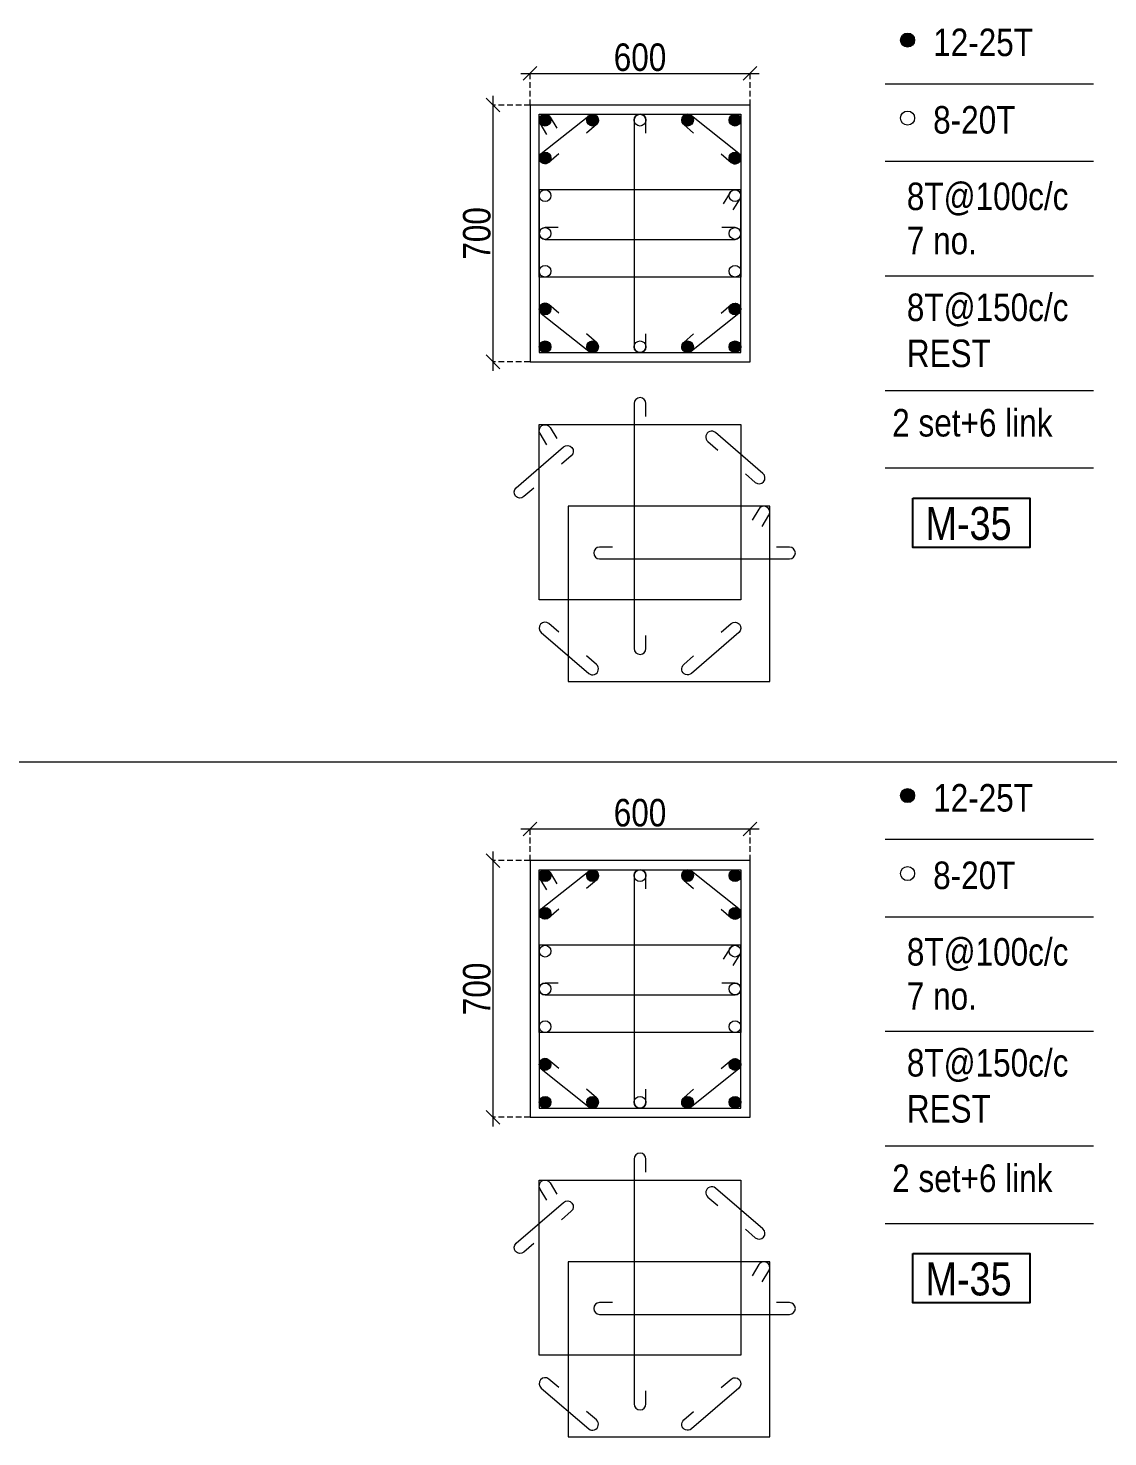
# Model space of a CAD drawing. Header units: millimetres. Extents: x 1112055 to 3390982, y -148532 to 766891.
# Drawn here: x 2152263 to 2164039, y -55325 to -39961 of the extents above; entities that cross this region are included whole.
import ezdxf
from ezdxf.enums import TextEntityAlignment as Align

# ---------------------------------------------------------------- set-up
doc = ezdxf.new("R2010")
doc.units = ezdxf.units.MM
doc.header["$PDMODE"] = 35
doc.header["$PDSIZE"] = -25
doc.linetypes.add('DASHED2', pattern=[0.375, 0.25, -0.125])
doc.linetypes.add('Hidden', pattern=[9.525, 6.35, -3.175])
for name, color, linetype, lineweight in [('B COL. SIZE DIM', 220, 'Continuous', 25), ('B COLSCH', 204, 'Continuous', 20), ('B COLUMN', 1, 'Hidden', 9), ('B STEEL', 34, 'Continuous', 15)]:
    doc.layers.add(name, color=color, linetype=linetype, lineweight=lineweight)
doc.layers.add('B TEXT', color=7, linetype='Continuous')
doc.styles.add('dim inside', font='romans.shx', dxfattribs={"width": 0.8, "height": 125})
doc.styles.add('SWINC', font='swissc.ttf')
doc.dimstyles.new('dim inside', dxfattribs={"dimtxt": 125, "dimasz": 100, "dimexe": 0, "dimexo": 0, "dimgap": 10, "dimtad": 0, "dimdec": 0, "dimzin": 0, "dimdsep": 46, "dimtxsty": 'dim inside', "dimblk": 'SMALL', "dimcen": 0.09, "dimadec": 0, "dimazin": 0, "dimtfac": 1, "dimtdec": 0, "dimtofl": 0, "dimtmove": 0, "dimatfit": 3, "dimfxl": 1, "dimtolj": 1, "dimtzin": 0, "dimarcsym": 2})

# ---------------------------------------------------------------- blocks, each defined once
blk = doc.blocks.new('_Oblique')
at = {"color": 0, "linetype": 'ByBlock', "lineweight": -2}
blk.add_line((-0.5, -0.5), (0.5, 0.5), dxfattribs=at)
blk = doc.blocks.new('*D3987')
at = {"layer": 'B COL. SIZE DIM', "color": 250, "lineweight": 9, "ltscale": 250, "transparency": 16777216}
blk.add_line((2157637, -48695), (2160237, -48695), dxfattribs=at)
at = {"layer": 'B COL. SIZE DIM', "color": 250, "linetype": 'DASHED2', "lineweight": 9, "ltscale": 250, "transparency": 16777216}
for p, q in [((2157737, -49040), (2157737, -48695)), ((2160137, -49040), (2160137, -48695))]:
    blk.add_line(p, q, dxfattribs=at)
at = {"layer": 'Defpoints', "color": 0, "transparency": 16777216}
for p in [(2160137, -48695), (2157737, -49040), (2160137, -49040)]:
    blk.add_point(p, dxfattribs=at)
at = {"layer": 'B COL. SIZE DIM', "color": 250, "lineweight": 9, "transparency": 16777216, "xscale": 150, "yscale": 150, "zscale": 150, "rotation": 180}
blk.add_blockref('_Oblique', (2157737, -48695), dxfattribs=at)
at = {"layer": 'B COL. SIZE DIM', "color": 250, "lineweight": 9, "transparency": 16777216, "xscale": 150, "yscale": 150, "zscale": 150}
blk.add_blockref('_Oblique', (2160137, -48695), dxfattribs=at)
at = {"layer": 'B COL. SIZE DIM', "color": 6, "transparency": 16777216, "insert": (2158937, -48520), "char_height": 300, "attachment_point": 5, "style": 'SWINC'}
blk.add_mtext('\\A1;600', dxfattribs=at)
blk = doc.blocks.new('*D3988')
at = {"layer": 'B COL. SIZE DIM', "color": 250, "lineweight": 9, "ltscale": 250, "transparency": 16777216}
blk.add_line((2157333, -48940), (2157333, -51940), dxfattribs=at)
at = {"layer": 'B COL. SIZE DIM', "color": 250, "linetype": 'DASHED2', "lineweight": 9, "ltscale": 250, "transparency": 16777216}
for p, q in [((2157737, -49040), (2157333, -49040)), ((2157737, -51840), (2157333, -51840))]:
    blk.add_line(p, q, dxfattribs=at)
at = {"layer": 'Defpoints', "color": 0, "transparency": 16777216}
for p in [(2157737, -49040), (2157333, -51840), (2157737, -51840)]:
    blk.add_point(p, dxfattribs=at)
at = {"layer": 'B COL. SIZE DIM', "color": 250, "lineweight": 9, "transparency": 16777216, "xscale": 150, "yscale": 150, "zscale": 150}
for p, rotation in [((2157333, -49040), 90), ((2157333, -51840), 270)]:
    blk.add_blockref('_Oblique', p, dxfattribs=dict(at, rotation=rotation))
at = {"layer": 'B COL. SIZE DIM', "color": 6, "transparency": 16777216, "insert": (2157158, -50440), "char_height": 300, "attachment_point": 5, "rotation": 90, "style": 'SWINC'}
blk.add_mtext('\\A1;700', dxfattribs=at)
blk = doc.blocks.new('*D3989')
at = {"layer": 'B COL. SIZE DIM', "color": 250, "lineweight": 9, "ltscale": 250, "transparency": 16777216}
blk.add_line((2157637, -40455), (2160237, -40455), dxfattribs=at)
at = {"layer": 'B COL. SIZE DIM', "color": 250, "linetype": 'DASHED2', "lineweight": 9, "ltscale": 250, "transparency": 16777216}
for p, q in [((2157737, -40800), (2157737, -40455)), ((2160137, -40800), (2160137, -40455))]:
    blk.add_line(p, q, dxfattribs=at)
at = {"layer": 'Defpoints', "color": 0, "transparency": 16777216}
for p in [(2160137, -40455), (2157737, -40800), (2160137, -40800)]:
    blk.add_point(p, dxfattribs=at)
at = {"layer": 'B COL. SIZE DIM', "color": 250, "lineweight": 9, "transparency": 16777216, "xscale": 150, "yscale": 150, "zscale": 150, "rotation": 180}
blk.add_blockref('_Oblique', (2157737, -40455), dxfattribs=at)
at = {"layer": 'B COL. SIZE DIM', "color": 250, "lineweight": 9, "transparency": 16777216, "xscale": 150, "yscale": 150, "zscale": 150}
blk.add_blockref('_Oblique', (2160137, -40455), dxfattribs=at)
at = {"layer": 'B COL. SIZE DIM', "color": 6, "transparency": 16777216, "insert": (2158937, -40280), "char_height": 300, "attachment_point": 5, "style": 'SWINC'}
blk.add_mtext('\\A1;600', dxfattribs=at)
blk = doc.blocks.new('*D3990')
at = {"layer": 'B COL. SIZE DIM', "color": 250, "lineweight": 9, "ltscale": 250, "transparency": 16777216}
blk.add_line((2157333, -40700), (2157333, -43700), dxfattribs=at)
at = {"layer": 'B COL. SIZE DIM', "color": 250, "linetype": 'DASHED2', "lineweight": 9, "ltscale": 250, "transparency": 16777216}
for p, q in [((2157737, -40800), (2157333, -40800)), ((2157737, -43600), (2157333, -43600))]:
    blk.add_line(p, q, dxfattribs=at)
at = {"layer": 'Defpoints', "color": 0, "transparency": 16777216}
for p in [(2157737, -40800), (2157333, -43600), (2157737, -43600)]:
    blk.add_point(p, dxfattribs=at)
at = {"layer": 'B COL. SIZE DIM', "color": 250, "lineweight": 9, "transparency": 16777216, "xscale": 150, "yscale": 150, "zscale": 150}
for p, rotation in [((2157333, -40800), 90), ((2157333, -43600), 270)]:
    blk.add_blockref('_Oblique', p, dxfattribs=dict(at, rotation=rotation))
at = {"layer": 'B COL. SIZE DIM', "color": 6, "transparency": 16777216, "insert": (2157158, -42200), "char_height": 300, "attachment_point": 5, "rotation": 90, "style": 'SWINC'}
blk.add_mtext('\\A1;700', dxfattribs=at)

msp = doc.modelspace()

# ---------------------------------------------------------------- hatches: boundary and pattern name
at = {"layer": 'B STEEL', "lineweight": 9, "ltscale": 0.5}
h = msp.add_hatch(color=34, dxfattribs=at)
edge = h.paths.add_edge_path()
edge.add_arc((2161855.7, -40091.2), 76.8, 0, 360)
h = msp.add_hatch(color=34, dxfattribs=at)
edge = h.paths.add_edge_path()
edge.add_arc((2157901.4, -40964.4), 64, 0, 360)
at = {"layer": 'B STEEL', "lineweight": 30}
h = msp.add_hatch(color=34, dxfattribs=at)
edge = h.paths.add_edge_path()
edge.add_arc((2158419.3, -40964.4), 64, 0, 360)
h = msp.add_hatch(color=34, dxfattribs=at)
edge = h.paths.add_edge_path()
edge.add_arc((2159455.3, -40964.4), 64, 0, 360)
at = {"layer": 'B STEEL', "lineweight": 9, "ltscale": 0.5}
h = msp.add_hatch(color=34, dxfattribs=at)
edge = h.paths.add_edge_path()
edge.add_arc((2159973.3, -40964.4), 64, 180, 540, ccw=False)
at = {"layer": 'B STEEL', "lineweight": 30}
h = msp.add_hatch(color=34, dxfattribs=at)
edge = h.paths.add_edge_path()
edge.add_arc((2157901.4, -41376.4), 64, 0, 360)
h = msp.add_hatch(color=34, dxfattribs=at)
edge = h.paths.add_edge_path()
edge.add_arc((2159973.3, -41376.4), 64, 0, 360)
h = msp.add_hatch(color=34, dxfattribs=at)
edge = h.paths.add_edge_path()
edge.add_arc((2157901.4, -43024.4), 64, 0, 360)
h = msp.add_hatch(color=34, dxfattribs=at)
edge = h.paths.add_edge_path()
edge.add_arc((2159973.3, -43024.4), 64, 0, 360)
at = {"layer": 'B STEEL', "lineweight": 9, "ltscale": 0.5}
h = msp.add_hatch(color=34, dxfattribs=at)
edge = h.paths.add_edge_path()
edge.add_arc((2157901.4, -43436.4), 64, 0, 360, ccw=False)
at = {"layer": 'B STEEL', "lineweight": 30}
h = msp.add_hatch(color=34, dxfattribs=at)
edge = h.paths.add_edge_path()
edge.add_arc((2158419.3, -43436.4), 64, 0, 360)
h = msp.add_hatch(color=34, dxfattribs=at)
edge = h.paths.add_edge_path()
edge.add_arc((2159455.3, -43436.4), 64, 0, 360)
at = {"layer": 'B STEEL', "lineweight": 9, "ltscale": 0.5}
h = msp.add_hatch(color=34, dxfattribs=at)
edge = h.paths.add_edge_path()
edge.add_arc((2159973.3, -43436.4), 64, -180, 180)
h = msp.add_hatch(color=34, dxfattribs=at)
edge = h.paths.add_edge_path()
edge.add_arc((2161855.7, -48331.1), 76.8, 0, 360)
h = msp.add_hatch(color=34, dxfattribs=at)
edge = h.paths.add_edge_path()
edge.add_arc((2157901.4, -49204.2), 64, 0, 360)
at = {"layer": 'B STEEL', "lineweight": 30}
h = msp.add_hatch(color=34, dxfattribs=at)
edge = h.paths.add_edge_path()
edge.add_arc((2158419.3, -49204.2), 64, 0, 360)
h = msp.add_hatch(color=34, dxfattribs=at)
edge = h.paths.add_edge_path()
edge.add_arc((2159455.3, -49204.2), 64, 0, 360)
at = {"layer": 'B STEEL', "lineweight": 9, "ltscale": 0.5}
h = msp.add_hatch(color=34, dxfattribs=at)
edge = h.paths.add_edge_path()
edge.add_arc((2159973.3, -49204.2), 64, 180, 540, ccw=False)
at = {"layer": 'B STEEL', "lineweight": 30}
h = msp.add_hatch(color=34, dxfattribs=at)
edge = h.paths.add_edge_path()
edge.add_arc((2157901.4, -49616.2), 64, 0, 360)
h = msp.add_hatch(color=34, dxfattribs=at)
edge = h.paths.add_edge_path()
edge.add_arc((2159973.3, -49616.2), 64, 0, 360)
h = msp.add_hatch(color=34, dxfattribs=at)
edge = h.paths.add_edge_path()
edge.add_arc((2157901.4, -51264.2), 64, 0, 360)
h = msp.add_hatch(color=34, dxfattribs=at)
edge = h.paths.add_edge_path()
edge.add_arc((2159973.3, -51264.2), 64, 0, 360)
at = {"layer": 'B STEEL', "lineweight": 9, "ltscale": 0.5}
h = msp.add_hatch(color=34, dxfattribs=at)
edge = h.paths.add_edge_path()
edge.add_arc((2157901.4, -51676.2), 64, 0, 360, ccw=False)
at = {"layer": 'B STEEL', "lineweight": 30}
h = msp.add_hatch(color=34, dxfattribs=at)
edge = h.paths.add_edge_path()
edge.add_arc((2158419.3, -51676.2), 64, 0, 360)
h = msp.add_hatch(color=34, dxfattribs=at)
edge = h.paths.add_edge_path()
edge.add_arc((2159455.3, -51676.2), 64, 0, 360)
at = {"layer": 'B STEEL', "lineweight": 9, "ltscale": 0.5}
h = msp.add_hatch(color=34, dxfattribs=at)
edge = h.paths.add_edge_path()
edge.add_arc((2159973.3, -51676.2), 64, -180, 180)

# ---------------------------------------------------------------- linework, layer by layer
at = {"layer": 'B COLSCH', "color": 250, "lineweight": 0}
for p, q in [((2161609.4, -40567.9), (2163883.8, -40567.9)), ((2161609.4, -41412.9), (2163883.8, -41412.9)), ((2161609.4, -42662.7), (2163883.8, -42662.7)), ((2161609.4, -43912.4), (2163883.8, -43912.4)), ((2161609.4, -44757.4), (2163883.8, -44757.4)), ((2079654.2, -47962.7), (2221752.2, -47962.7)), ((2161609.4, -48807.7), (2163883.8, -48807.7)), ((2161609.4, -49652.7), (2163883.8, -49652.7)), ((2161609.4, -50902.5), (2163883.8, -50902.5)), ((2161609.4, -52152.3), (2163883.8, -52152.3)), ((2161609.4, -52997.3), (2163883.8, -52997.3))]:
    msp.add_line(p, q, dxfattribs=at)
at = {"layer": 'B COLUMN', "color": 1, "linetype": 'ByBlock', "lineweight": 20}
for points in [[(2157737.3, -43600.4), (2160137.3, -43600.4), (2160137.3, -40800.4), (2157737.3, -40800.4)], [(2157737.3, -51840.2), (2160137.3, -51840.2), (2160137.3, -49040.2), (2157737.3, -49040.2)]]:
    msp.add_lwpolyline(points, close=True, dxfattribs=at)
at = {"layer": 'B STEEL', "color": 34, "lineweight": 9, "ltscale": 0.5}
for points in [[(2157921.6, -41119.4), (2157846.8, -40998, -1), (2157955.9, -40930.8), (2158030.6, -41052.3)], [(2158051.3, -41331.9), (2157943.1, -41424.9, -1), (2157859.6, -41327.8), (2158377.6, -40915.9, -1), (2158461.1, -41012.9), (2158352.9, -41105.9)], [(2159001.4, -41107), (2159001.4, -40964.4, 1), (2158873.3, -40964.4), (2158873.3, -43436.4, 1), (2159001.4, -43436.4), (2159001.4, -43293.7)], [(2159823.4, -41331.9), (2159931.6, -41424.9, 1), (2160015.1, -41327.8), (2159497.1, -40915.9, 1), (2159413.6, -41012.9), (2159521.8, -41105.9)], [(2159953.1, -41943.4), (2160027.8, -41821.9, 1), (2159918.8, -41754.8), (2159844, -41876.3)], [(2158044, -42136.4), (2157901.4, -42136.4, 1), (2157901.4, -42264.4), (2159973.3, -42264.4, 1), (2159973.3, -42136.4), (2159830.7, -42136.4)], [(2158051.3, -43068.8), (2157943.1, -42975.8, 1), (2157859.6, -43072.9), (2158377.6, -43484.9, 1), (2158461.1, -43387.8), (2158352.9, -43294.8)], [(2159823.4, -43068.8), (2159931.6, -42975.8, -1), (2160015.1, -43072.9), (2159497.1, -43484.9, -1), (2159413.6, -43387.8), (2159521.8, -43294.8)], [(2159001.4, -44198), (2159001.4, -44055.3, 1), (2158873.3, -44055.3), (2158873.3, -46727.3, 1), (2159001.4, -46727.3), (2159001.4, -46584.6)], [(2157921.6, -44504.4), (2157846.8, -44382.9, -1), (2157955.9, -44315.8), (2158030.6, -44437.3)], [(2160086.4, -44822), (2160194.6, -44915, 1), (2160278, -44817.9), (2159760, -44372.5, 1), (2159676.6, -44469.6), (2159784.7, -44562.6)], [(2157777.3, -44977.7), (2157669.1, -45070.6, -1), (2157585.7, -44973.6), (2158103.6, -44528.2, -1), (2158187.1, -44625.3), (2158079, -44718.3)], [(2160267.8, -45395.1), (2160342.6, -45273.6, 1), (2160233.6, -45206.5), (2160158.8, -45328)], [(2158638.1, -45621.3), (2158495.5, -45621.3, 1), (2158495.5, -45749.4), (2160567.4, -45749.4, 1), (2160567.4, -45621.3), (2160424.8, -45621.3)], [(2158051.3, -46549.1), (2157943.1, -46456.1, 1), (2157859.6, -46553.2), (2158377.6, -46998.6, 1), (2158461.1, -46901.5), (2158352.9, -46808.5)], [(2159823.4, -46549.1), (2159931.6, -46456.1, -1), (2160015.1, -46553.2), (2159497.1, -46998.6, -1), (2159413.6, -46901.5), (2159521.8, -46808.5)], [(2157921.6, -49359.3), (2157846.8, -49237.8, -1), (2157955.9, -49170.7), (2158030.6, -49292.2)], [(2158051.3, -49571.8), (2157943.1, -49664.8, -1), (2157859.6, -49567.7), (2158377.6, -49155.7, -1), (2158461.1, -49252.8), (2158352.9, -49345.8)], [(2159001.4, -49346.9), (2159001.4, -49204.2, 1), (2158873.3, -49204.2), (2158873.3, -51676.2, 1), (2159001.4, -51676.2), (2159001.4, -51533.6)], [(2159823.4, -49571.8), (2159931.6, -49664.8, 1), (2160015.1, -49567.7), (2159497.1, -49155.7, 1), (2159413.6, -49252.8), (2159521.8, -49345.8)], [(2159953.1, -50183.3), (2160027.8, -50061.8, 1), (2159918.8, -49994.7), (2159844, -50116.2)], [(2158044, -50376.2), (2157901.4, -50376.2, 1), (2157901.4, -50504.3), (2159973.3, -50504.3, 1), (2159973.3, -50376.2), (2159830.7, -50376.2)], [(2158051.3, -51308.7), (2157943.1, -51215.7, 1), (2157859.6, -51312.8), (2158377.6, -51724.8, 1), (2158461.1, -51627.7), (2158352.9, -51534.7)], [(2159823.4, -51308.7), (2159931.6, -51215.7, -1), (2160015.1, -51312.8), (2159497.1, -51724.8, -1), (2159413.6, -51627.7), (2159521.8, -51534.7)], [(2159001.4, -52437.8), (2159001.4, -52295.2, 1), (2158873.3, -52295.2), (2158873.3, -54967.1, 1), (2159001.4, -54967.1), (2159001.4, -54824.5)], [(2157921.6, -52744.3), (2157846.8, -52622.8, -1), (2157955.9, -52555.7), (2158030.6, -52677.1)], [(2160086.4, -53061.8), (2160194.6, -53154.8, 1), (2160278, -53057.7), (2159760, -52612.4, 1), (2159676.6, -52709.5), (2159784.7, -52802.5)], [(2157777.3, -53217.5), (2157669.1, -53310.5, -1), (2157585.7, -53213.4), (2158103.6, -52768.1, -1), (2158187.1, -52865.2), (2158079, -52958.2)], [(2160267.8, -53634.9), (2160342.6, -53513.4, 1), (2160233.6, -53446.3), (2160158.8, -53567.8)], [(2158638.1, -53861.2), (2158495.5, -53861.2, 1), (2158495.5, -53989.2), (2160567.4, -53989.2, 1), (2160567.4, -53861.2), (2160424.8, -53861.2)], [(2158051.3, -54789), (2157943.1, -54696, 1), (2157859.6, -54793.1), (2158377.6, -55238.4, 1), (2158461.1, -55141.3), (2158352.9, -55048.3)], [(2159823.4, -54789), (2159931.6, -54696, -1), (2160015.1, -54793.1), (2159497.1, -55238.4, -1), (2159413.6, -55141.3), (2159521.8, -55048.3)]]:
    msp.add_lwpolyline(points, format="xyb", dxfattribs=at)
for points in [[(2160037.3, -42676.4), (2157837.3, -42676.4), (2157837.3, -40900.4), (2160037.3, -40900.4)], [(2160037.3, -41724.4), (2157837.3, -41724.4), (2157837.3, -43500.4), (2160037.3, -43500.4)], [(2160037.3, -46194.7), (2157837.3, -46194.7), (2157837.3, -44285.4), (2160037.3, -44285.4)], [(2160352.1, -45176), (2158152.1, -45176), (2158152.1, -47085.4), (2160352.1, -47085.4)], [(2160037.3, -50916.2), (2157837.3, -50916.2), (2157837.3, -49140.2), (2160037.3, -49140.2)], [(2160037.3, -49964.2), (2157837.3, -49964.2), (2157837.3, -51740.2), (2160037.3, -51740.2)], [(2160037.3, -54434.5), (2157837.3, -54434.5), (2157837.3, -52525.2), (2160037.3, -52525.2)], [(2160352.1, -53415.9), (2158152.1, -53415.9), (2158152.1, -55325.2), (2160352.1, -55325.2)]]:
    msp.add_lwpolyline(points, close=True, dxfattribs=at)
for centre, radius in [((2161855.7, -40091.2), 76.8), ((2161855.7, -40941.5), 76.8), ((2157901.4, -40964.4), 64), ((2158419.3, -40964.4), 64), ((2158937.3, -40964.4), 64), ((2159455.3, -40964.4), 64), ((2159973.3, -40964.4), 64), ((2157901.4, -41376.4), 64), ((2159973.3, -41376.4), 64), ((2157901.4, -41788.4), 64), ((2159973.3, -41788.4), 64), ((2157901.4, -42200.4), 64), ((2159973.3, -42200.4), 64), ((2157901.4, -42612.4), 64), ((2159973.3, -42612.4), 64), ((2157901.4, -43024.4), 64), ((2159973.3, -43024.4), 64), ((2157901.4, -43436.4), 64), ((2158419.3, -43436.4), 64), ((2158937.3, -43436.4), 64), ((2159455.3, -43436.4), 64), ((2159973.3, -43436.4), 64), ((2161855.7, -48331.1), 76.8), ((2157901.4, -49204.2), 64), ((2158419.3, -49204.2), 64), ((2158937.3, -49204.2), 64), ((2159455.3, -49204.2), 64), ((2159973.3, -49204.2), 64), ((2161855.7, -49181.3), 76.8), ((2157901.4, -49616.2), 64), ((2159973.3, -49616.2), 64), ((2157901.4, -50028.2), 64), ((2159973.3, -50028.2), 64), ((2157901.4, -50440.2), 64), ((2159973.3, -50440.2), 64), ((2157901.4, -50852.2), 64), ((2159973.3, -50852.2), 64), ((2157901.4, -51264.2), 64), ((2159973.3, -51264.2), 64), ((2157901.4, -51676.2), 64), ((2158419.3, -51676.2), 64), ((2158937.3, -51676.2), 64), ((2159455.3, -51676.2), 64), ((2159973.3, -51676.2), 64)]:
    msp.add_circle(centre, radius, dxfattribs=at)
at = {"layer": 'B TEXT', "color": 1}
for points in [[(2161913.1, -45086.5), (2163187.7, -45086.5), (2163187.7, -45624.4), (2161913.1, -45624.4)], [(2161913.1, -53326.3), (2163187.7, -53326.3), (2163187.7, -53864.3), (2161913.1, -53864.3)]]:
    msp.add_lwpolyline(points, close=True, dxfattribs=at)

# ---------------------------------------------------------------- texts
at = {"layer": 'B TEXT', "style": 'SWINC'}
for s, p in [('12-25T', (2162134.2, -40265.8)), ('8-20T', (2162134.2, -41110.8)), ('8T@100c/c', (2161847.3, -41945.6)), ('7 no.', (2161847.3, -42427.4)), ('8T@150c/c', (2161847.3, -43155.5)), ('REST', (2161847.3, -43657.9)), ('2 set+6 link', (2161687.6, -44414.9)), ('12-25T', (2162134.2, -48505.6)), ('8-20T', (2162134.2, -49350.6)), ('8T@100c/c', (2161847.3, -50185.5)), ('7 no.', (2161847.3, -50667.2)), ('8T@150c/c', (2161847.3, -51395.3)), ('REST', (2161847.3, -51897.7)), ('2 set+6 link', (2161687.6, -52654.8))]:
    msp.add_text(s, height=300, dxfattribs=at).set_placement(p)
at = {"layer": 'B TEXT', "color": 1, "style": 'SWINC'}
for p in [(2162050.4, -45651), (2162050.4, -53890.8)]:
    msp.add_text('M-35', height=360, dxfattribs=at).set_placement(p, align=Align.BOTTOM_LEFT)

# ---------------------------------------------------------------- dimensions: what is measured, and where the dimension line sits
at = {"layer": 'B COL. SIZE DIM', "color": 250, "ltscale": 250}
for base, p1, p2, picture, middle in [((2160137.3, -40455.4), (2157737.3, -40800.4), (2160137.3, -40800.4), '*D3989', (2158937.3, -40280.4)), ((2160137.3, -48695.3), (2157737.3, -49040.2), (2160137.3, -49040.2), '*D3987', (2158937.3, -48520.3))]:
    dim = msp.add_linear_dim(base=base, p1=p1, p2=p2, dimstyle='dim inside', override={"dimtxt": 300, "dimasz": 150, "dimgap": 25, "dimtad": 3, "dimlfac": 0.25, "dimtxsty": 'SWINC', "dimblk1": 'Oblique', "dimblk2": 'Oblique', "dimsah": 1, "dimdle": 100, "dimclrd": 250, "dimclre": 250, "dimclrt": 6, "dimfxl": 1000, "dimlwd": 9, "dimlwe": 9}, dxfattribs=at)
    dim.commit()
    dim.dimension.update_dxf_attribs({"geometry": picture, "text_midpoint": middle})
for base, p1, p2, picture, middle in [((2157333.5, -43600.4), (2157737.3, -40800.4), (2157737.3, -43600.4), '*D3990', (2157158.5, -42200.4)), ((2157333.5, -51840.2), (2157737.3, -49040.2), (2157737.3, -51840.2), '*D3988', (2157158.5, -50440.2))]:
    dim = msp.add_linear_dim(base=base, p1=p1, p2=p2, angle=90, dimstyle='dim inside', override={"dimtxt": 300, "dimasz": 150, "dimgap": 25, "dimtad": 3, "dimlfac": 0.25, "dimtxsty": 'SWINC', "dimblk1": 'Oblique', "dimblk2": 'Oblique', "dimsah": 1, "dimdle": 100, "dimclrd": 250, "dimclre": 250, "dimclrt": 6, "dimfxl": 1000, "dimlwd": 9, "dimlwe": 9}, dxfattribs=at)
    dim.commit()
    dim.dimension.update_dxf_attribs({"geometry": picture, "text_midpoint": middle})

doc.saveas('drawing.dxf')
